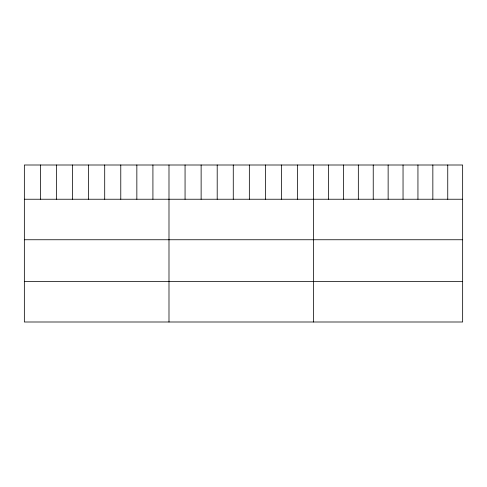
<?xml version="1.0" encoding="UTF-8"?>
<svg xmlns="http://www.w3.org/2000/svg" width="487" height="487" viewBox="0 0 487 487"><rect width="100%" height="100%" fill="white"/><g stroke="black" fill="none" stroke-linecap="round" stroke-linejoin="round"><path stroke-width="0.73" d="M462.65 199.238L462.65 321.998L24.35 321.998L24.35 165.002L462.65 165.002L462.65 199.238L24.35 199.238M24.35 239.75L462.65 239.75M24.35 281.486L462.65 281.486M447.748 165.002L447.748 199.238M432.846 165.002L432.846 199.238M417.943 165.002L417.943 199.238M403.041 165.002L403.041 199.238M388.139 165.002L388.139 199.238M373.237 165.002L373.237 199.238M358.335 165.002L358.335 199.238M343.432 165.002L343.432 199.238M328.53 165.002L328.53 199.238M313.628 165.002L313.628 321.998M297.557 165.002L297.557 199.238M281.486 165.002L281.486 199.238M265.415 165.002L265.415 199.238M249.344 165.002L249.344 199.238M233.273 165.002L233.273 199.238M217.202 165.002L217.202 199.238M201.131 165.002L201.131 199.238M185.06 165.002L185.06 199.238M168.989 165.002L168.989 321.998M152.918 165.002L152.918 199.238M136.847 165.002L136.847 199.238M120.776 165.002L120.776 199.238M104.705 165.002L104.705 199.238M88.634 165.002L88.634 199.238M72.563 165.002L72.563 199.238M56.492 165.002L56.492 199.238M40.421 165.002L40.421 199.238"/></g></svg>
